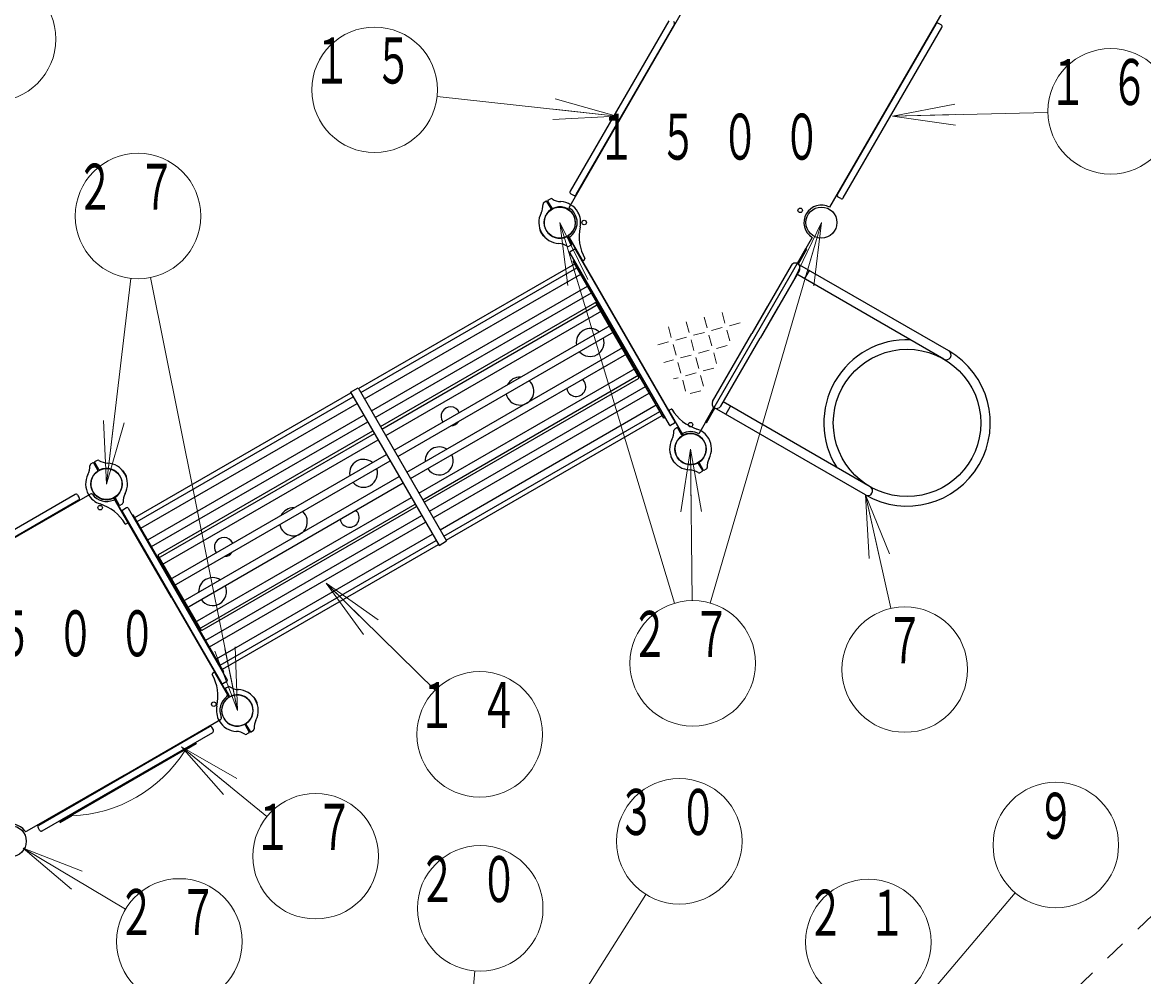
# Model space of a CAD drawing. Units: millimetres on the paper, scale 1:60. Extents: x -385 to 76, y -594 to 267.
# Drawn here: x -262.4 to -208.9, y 135.9 to 181.5 of the extents above; entities that cross this region are included whole.
import ezdxf
from ezdxf.enums import TextEntityAlignment as Align

# ---------------------------------------------------------------- set-up
doc = ezdxf.new("R2010")
doc.units = ezdxf.units.MM
doc.linetypes.add('USER2', pattern=[6, 3, -1, 1, -1])
doc.layers.add('1_60', color=7, linetype='Continuous', lineweight=25)
doc.styles.add('ＭＳ ゴシック', font='')
doc.styles.get('ＭＳ ゴシック').set_extended_font_data('MS Gothic')

msp = doc.modelspace()

# ---------------------------------------------------------------- linework, layer by layer
at = {"layer": '1_60', "color": 4}
for p, q in [((-230.909, 182.004), (-236.326, 172.621)), ((-218.452, 182.029), (-223.869, 172.646)), ((-236.326, 171.203), (-230.909, 161.82)), ((-224.702, 171.203), (-230.119, 161.82)), ((-263.814, 156.265), (-259.19, 158.935)), ((-255.311, 153.987), (-257.981, 158.611)), ((-255.311, 153.987), (-252.641, 149.362)), ((-257.589, 145.483), (-252.965, 148.153)), ((-257.589, 145.483), (-262.214, 142.813))]:
    msp.add_line(p, q, dxfattribs=at)
at = {"layer": '1_60'}
for p, q in [((-231.559, 181.561), (-236.267, 173.405)), ((-231.284, 181.402), (-235.993, 173.247)), ((-223.493, 173.247), (-218.784, 181.403)), ((-223.218, 173.089), (-218.51, 181.244)), ((-218.541, 181.358), (-218.67, 181.433)), ((-236.237, 173.292), (-236.107, 173.217)), ((-223.332, 173.058), (-223.462, 173.133)), ((-237.7, 171.564), (-237.703, 171.563)), ((-237.534, 171.275), (-237.536, 171.274)), ((-225.02, 170.655), (-225.424, 169.956)), ((-224.974, 170.629), (-225.378, 169.929)), ((-224.974, 170.629), (-225.02, 170.655)), ((-225.71, 169.861), (-227.585, 166.613)), ((-218.183, 165.777), (-225.4, 169.944)), ((-225.317, 169.634), (-227.192, 166.386)), ((-218.41, 165.384), (-225.43, 169.438)), ((-224.852, 169.627), (-225.078, 169.234)), ((-226.836, 167.91), (-227.585, 166.613)), ((-226.323, 167.891), (-227.192, 166.386)), ((-229.46, 163.365), (-227.585, 166.613)), ((-229.067, 163.139), (-227.192, 166.386)), ((-246.399, 164.018), (-242.168, 156.69)), ((-246.76, 163.81), (-242.529, 156.481)), ((-229.803, 162.37), (-229.399, 163.07)), ((-229.757, 162.344), (-229.353, 163.044)), ((-222.16, 158.889), (-229.377, 163.056)), ((-221.933, 159.281), (-228.954, 163.335)), ((-228.828, 162.739), (-228.602, 163.132)), ((-229.757, 162.344), (-229.803, 162.37)), ((-231.45, 160.738), (-231.453, 160.737)), ((-231.284, 160.45), (-231.286, 160.448)), ((-257.644, 160.05), (-257.641, 160.051)), ((-257.477, 159.761), (-257.475, 159.762)), ((-259.908, 158.916), (-268.063, 154.207)), ((-259.749, 158.641), (-267.905, 153.933)), ((-259.794, 158.885), (-259.719, 158.755)), ((-251.394, 149.224), (-251.391, 149.226)), ((-251.227, 148.935), (-251.225, 148.937)), ((-261.654, 143.108), (-253.499, 147.816)), ((-261.496, 142.833), (-253.341, 147.542)), ((-253.31, 147.656), (-253.385, 147.786)), ((-260.641, 143.269), (-254.146, 147.019)), ((-254.127, 146.986), (-254.675, 146.67)), ((-254.171, 147.063), (-254.146, 147.019)), ((-254.146, 147.019), (-254.127, 146.986)), ((-254.694, 146.703), (-254.673, 146.665)), ((-260.622, 143.236), (-260.073, 143.553)), ((-260.093, 143.586), (-260.071, 143.548)), ((-260.666, 143.313), (-260.622, 143.236)), ((-261.61, 142.864), (-261.685, 142.994))]:
    msp.add_line(p, q, dxfattribs=at)
at = {"layer": '1_60', "lineweight": 13}
for p, q in [((-234.058, 177.006), (-242.624, 177.934)), ((-236.987, 177.827), (-234.058, 177.006)), ((-234.058, 177.006), (-237.041, 177.33)), ((-220.874, 177.006), (-217.885, 177.571)), ((-234.058, 177.006), (-237.095, 176.832)), ((-220.874, 177.006), (-213.443, 177.167)), ((-220.874, 177.006), (-217.875, 177.071)), ((-217.864, 176.571), (-220.874, 177.006)), ((-236.376, 168.896), (-236.764, 171.912)), ((-236.764, 171.912), (-235.419, 169.184)), ((-236.764, 171.912), (-235.897, 169.04)), ((-236.764, 171.912), (-231.275, 153.715)), ((-224.264, 171.912), (-229.569, 153.723)), ((-225.584, 169.172), (-224.264, 171.912)), ((-224.264, 171.912), (-225.104, 169.032)), ((-224.264, 171.912), (-224.624, 168.892)), ((-252.164, 148.587), (-256.32, 169.282)), ((-258.414, 159.412), (-257.26, 169.243)), ((-230.718, 167.161), (-230.581, 166.649)), ((-229.865, 167.39), (-229.727, 166.878)), ((-229.011, 167.619), (-228.874, 167.107)), ((-228.657, 166.982), (-228.145, 167.119)), ((-231.572, 166.933), (-231.435, 166.42)), ((-230.365, 166.524), (-229.852, 166.661)), ((-229.511, 166.753), (-228.999, 166.89)), ((-228.782, 166.765), (-228.645, 166.253)), ((-232.072, 166.066), (-231.56, 166.204)), ((-231.343, 166.079), (-231.206, 165.566)), ((-231.218, 166.295), (-230.706, 166.433)), ((-230.49, 166.307), (-230.352, 165.795)), ((-229.636, 166.536), (-229.499, 166.024)), ((-229.282, 165.899), (-228.77, 166.036)), ((-230.99, 165.441), (-230.477, 165.579)), ((-230.136, 165.67), (-229.624, 165.807)), ((-229.407, 165.682), (-229.27, 165.17)), ((-231.79, 165.227), (-231.331, 165.35)), ((-231.115, 165.225), (-230.977, 164.713)), ((-230.261, 165.454), (-230.124, 164.941)), ((-231.333, 164.434), (-231.102, 164.496)), ((-230.761, 164.588), (-230.249, 164.725)), ((-230.032, 164.6), (-229.895, 164.088)), ((-229.907, 164.816), (-229.395, 164.954)), ((-230.886, 164.371), (-230.749, 163.859)), ((-230.532, 163.734), (-230.02, 163.871)), ((-258.414, 159.412), (-258.561, 162.45)), ((-258.414, 159.412), (-258.064, 162.392)), ((-257.568, 162.333), (-258.414, 159.412)), ((-230.983, 158.082), (-230.514, 161.087)), ((-230.514, 161.087), (-229.983, 158.092)), ((-230.514, 161.087), (-230.483, 158.087)), ((-230.514, 161.087), (-230.44, 153.842)), ((-221.988, 155.852), (-222.16, 158.889)), ((-222.16, 158.889), (-221.013, 156.072)), ((-222.16, 158.889), (-221.5, 155.962)), ((-222.16, 158.889), (-220.939, 153.472)), ((-246.132, 152.217), (-247.916, 154.68)), ((-247.916, 154.68), (-245.43, 152.928)), ((-247.916, 154.68), (-245.781, 152.572)), ((-247.916, 154.68), (-242.72, 149.552)), ((-252.265, 151.627), (-252.164, 148.587)), ((-252.164, 148.587), (-253.245, 151.43)), ((-252.164, 148.587), (-252.755, 151.528)), ((-252.823, 144.565), (-254.831, 146.849)), ((-254.831, 146.849), (-252.191, 145.339)), ((-254.831, 146.849), (-252.507, 144.952)), ((-254.831, 146.849), (-250.751, 143.519)), ((-260.084, 140.044), (-262.403, 142.012)), ((-262.403, 142.012), (-259.571, 140.902)), ((-262.403, 142.012), (-259.828, 140.473)), ((-262.403, 142.012), (-257.508, 139.086)), ((-239.401, 129.116), (-232.654, 139.798)), ((-239.249, 111.298), (-215.004, 139.866)), ((-241.521, 128.042), (-240.821, 136.137))]:
    msp.add_line(p, q, dxfattribs=at)
at = {"layer": '1_60', "color": 2}
for p, q in [((-237.315, 172.988), (-237.208, 173.045)), ((-237.418, 172.928), (-237.529, 172.859)), ((-237.175, 172.577), (-237.372, 172.917)), ((-237.132, 172.602), (-237.328, 172.942)), ((-236.394, 171.224), (-236.198, 170.884)), ((-236.351, 171.249), (-235.696, 170.114)), ((-236.211, 170.837), (-236.318, 170.781)), ((-235.649, 170.103), (-235.576, 170.151)), ((-230.882, 161.776), (-231.537, 162.91)), ((-231.523, 162.957), (-231.445, 162.996)), ((-231.168, 162.103), (-231.271, 162.038)), ((-230.925, 161.751), (-231.122, 162.091)), ((-259.069, 160.428), (-259.172, 160.364)), ((-258.827, 160.076), (-259.023, 160.416)), ((-258.783, 160.101), (-258.98, 160.441)), ((-258.966, 160.488), (-258.851, 160.549)), ((-230.144, 160.398), (-229.948, 160.058)), ((-230.101, 160.423), (-229.905, 160.083)), ((-229.961, 160.012), (-230.077, 159.95)), ((-229.858, 160.071), (-229.755, 160.136)), ((-258.045, 158.723), (-257.391, 157.589)), ((-258.002, 158.748), (-257.806, 158.408)), ((-257.759, 158.397), (-257.656, 158.461)), ((-257.404, 157.543), (-257.482, 157.503)), ((-253.278, 150.396), (-253.352, 150.349)), ((-252.576, 149.251), (-253.231, 150.385)), ((-252.533, 149.276), (-252.729, 149.616)), ((-252.716, 149.662), (-252.609, 149.719)), ((-251.795, 147.898), (-251.599, 147.558)), ((-251.752, 147.923), (-251.556, 147.583)), ((-251.612, 147.512), (-251.719, 147.455)), ((-251.509, 147.571), (-251.398, 147.641))]:
    msp.add_line(p, q, dxfattribs=at)
at = {"layer": '1_60', "color": 40}
for p, q in [((-236.283, 170.448), (-231.542, 162.235)), ((-236.077, 170.625), (-236.265, 170.516)), ((-236.009, 170.606), (-231.267, 162.393)), ((-231.286, 162.325), (-231.473, 162.217)), ((-257.66, 158.106), (-252.918, 149.893)), ((-257.642, 158.174), (-257.454, 158.283)), ((-257.386, 158.264), (-252.644, 150.051)), ((-252.85, 149.875), (-252.662, 149.983))]:
    msp.add_line(p, q, dxfattribs=at)
at = {"layer": '1_60', "color": 70}
for p, q in [((-246.374, 163.975), (-236.049, 169.936)), ((-236.079, 170.094), (-236.125, 170.068)), ((-231.792, 162.562), (-236.125, 170.068)), ((-246.268, 163.791), (-235.943, 169.752)), ((-246.087, 163.478), (-235.762, 169.439)), ((-245.757, 162.906), (-235.432, 168.867)), ((-245.576, 162.593), (-235.251, 168.554)), ((-245.258, 162.043), (-234.934, 168.004)), ((-245.077, 161.729), (-234.753, 167.69)), ((-244.678, 161.037), (-234.353, 166.998)), ((-244.497, 160.724), (-234.172, 166.685)), ((-244.069, 159.984), (-233.745, 165.944)), ((-243.889, 159.67), (-233.564, 165.631)), ((-243.489, 158.978), (-233.164, 164.939)), ((-243.308, 158.665), (-232.984, 164.626)), ((-246.76, 163.81), (-246.399, 164.018)), ((-242.991, 158.115), (-232.666, 164.076)), ((-257.059, 157.805), (-246.735, 163.766)), ((-256.953, 157.622), (-246.628, 163.582)), ((-242.81, 157.802), (-232.485, 163.763)), ((-256.772, 157.308), (-246.448, 163.269)), ((-242.48, 157.23), (-232.155, 163.191)), ((-242.299, 156.917), (-231.974, 162.878)), ((-256.442, 156.737), (-246.118, 162.698)), ((-256.261, 156.424), (-245.937, 162.384)), ((-242.193, 156.733), (-231.868, 162.694)), ((-231.746, 162.589), (-231.792, 162.562)), ((-255.944, 155.873), (-245.619, 161.834)), ((-255.763, 155.56), (-245.438, 161.521)), ((-255.363, 154.868), (-245.039, 160.829)), ((-255.183, 154.555), (-244.858, 160.516)), ((-254.755, 153.814), (-244.43, 159.775)), ((-254.574, 153.501), (-244.249, 159.462)), ((-254.175, 152.809), (-243.85, 158.77)), ((-253.994, 152.496), (-243.669, 158.457)), ((-257.182, 157.911), (-257.135, 157.937)), ((-252.802, 150.432), (-257.135, 157.937)), ((-253.676, 151.946), (-243.351, 157.907)), ((-253.495, 151.632), (-243.171, 157.593)), ((-253.165, 151.061), (-242.841, 157.022)), ((-252.984, 150.748), (-242.66, 156.709)), ((-252.878, 150.564), (-242.554, 156.525)), ((-242.529, 156.481), (-242.168, 156.69)), ((-252.848, 150.405), (-252.802, 150.432))]:
    msp.add_line(p, q, dxfattribs=at)
at = {"layer": '1_60', "color": 1}
for p, q in [((-245.325, 162.158), (-235.084, 168.071)), ((-232.982, 164.531), (-235.016, 168.052)), ((-243.242, 158.55), (-233.001, 164.462)), ((-255.927, 156.037), (-245.686, 161.95)), ((-253.843, 152.429), (-243.602, 158.341)), ((-255.945, 155.969), (-253.912, 152.447))]:
    msp.add_line(p, q, dxfattribs=at)
at = {"layer": '1_60', "linetype": 'USER2', "lineweight": 13}
msp.add_line((-239.419, 109.012), (-189.169, 157.354), dxfattribs=at)
at = {"layer": '1_60', "lineweight": 13}
for centre in [(-263.835, 180.684), (-245.606, 178.257), (-210.443, 177.232), (-256.91, 172.223), (-230.409, 150.843), (-220.279, 150.545), (-240.585, 147.444), (-231.052, 142.334), (-213.063, 142.154), (-248.426, 141.622), (-240.563, 139.126), (-254.933, 137.547), (-222.02, 137.518)]:
    msp.add_circle(centre, 3, dxfattribs=at)
at = {"layer": '1_60'}
for centre, radius in [((-236.764, 171.912), 0.743), ((-225.274, 172.495), 0.108), ((-224.264, 171.912), 0.743), ((-235.597, 171.912), 0.108), ((-220.171, 162.333), 3.523), ((-230.514, 162.253), 0.108), ((-230.514, 161.086), 0.743), ((-258.414, 159.412), 0.743), ((-258.716, 158.285), 0.108), ((-253.291, 148.889), 0.108), ((-252.164, 148.587), 0.743), ((-262.99, 142.336), 0.743), ((-262.989, 142.337), 0.743)]:
    msp.add_circle(centre, radius, dxfattribs=at)
for centre, radius, start, end in [((-231.357, 181.444), 0.0833, 330, 60), ((-218.712, 181.361), 0.0833, 60, 150), ((-218.582, 181.286), 0.0833, 330, 60), ((-236.195, 173.364), 0.0833, 150, 240), ((-236.065, 173.289), 0.0833, 240, 330), ((-223.421, 173.206), 0.0833, 150, 240), ((-223.291, 173.131), 0.0833, 240, 330), ((-237.694, 171.548), 0.0167, 120, 201.3731), ((-236.763, 171.913), 1.017, 201.3731, 210), ((-236.763, 171.913), 1.017, 210, 218.6269), ((-237.544, 171.288), 0.0167, 218.6269, 300), ((-225.513, 169.747), 0.227, 330, 150), ((-220.171, 162.333), 3.977, 87.625, 212.375), ((-220.171, 162.333), 3.977, 240, 60), ((-218.296, 165.581), 0.227, 240, 60), ((-229.263, 163.252), 0.227, 150, 330), ((-231.444, 160.723), 0.0167, 120, 201.3731), ((-230.513, 161.087), 1.017, 201.3731, 210), ((-230.513, 161.087), 1.017, 210, 218.6269), ((-231.294, 160.463), 0.0167, 218.6269, 300), ((-257.633, 160.037), 0.0167, 38.6269, 120), ((-258.414, 159.412), 1.017, 30, 38.6269), ((-258.414, 159.412), 1.017, 21.3731, 30), ((-257.483, 159.777), 0.0167, 300, 21.3731), ((-222.046, 159.085), 0.227, 240, 60), ((-259.866, 158.843), 0.0833, 30, 120), ((-259.791, 158.713), 0.0833, 300, 30), ((-258.414, 159.412), 0.833, 216.7872, 293.2128), ((-252.164, 148.587), 0.833, 126.7872, 203.2128), ((-251.383, 149.211), 0.0167, 38.6269, 120), ((-252.164, 148.587), 1.017, 30, 38.6269), ((-252.164, 148.587), 1.017, 21.3731, 30), ((-251.233, 148.951), 0.0167, 300, 21.3731), ((-253.457, 147.744), 0.0833, 30, 120), ((-253.382, 147.614), 0.0833, 300, 30), ((-262.99, 142.336), 0.833, 36.7872, 113.2128), ((-261.613, 143.036), 0.0833, 120, 210), ((-261.538, 142.906), 0.0833, 210, 300)]:
    msp.add_arc(centre, radius, start, end, dxfattribs=at)
at = {"layer": '1_60', "color": 2}
for centre, radius, start, end in [((-237.169, 172.971), 0.0833, 57.4588, 118), ((-237.169, 172.971), 0.0833, 57.4588, 118), ((-236.676, 173.744), 0.833, 237.4588, 267.2728), ((-238.393, 172.753), 0.833, 332.7272, 2.5412), ((-237.477, 172.793), 0.0833, 122, 182.5412), ((-236.763, 171.913), 0.75, 124.2707, 210), ((-237.401, 172.9), 0.0333, 30, 122), ((-237.3, 172.958), 0.0333, 118, 210), ((-237.204, 172.56), 0.0333, 304.2707, 30), ((-237.103, 172.618), 0.0333, 210, 295.7293), ((-236.763, 171.913), 0.75, 30, 115.7293), ((-236.763, 171.913), 1, 30, 87.2728), ((-236.763, 171.913), 1, 152.7272, 210), ((-236.763, 171.913), 0.75, 304.2707, 30), ((-236.763, 171.913), 1, 347.7828, 30), ((-236.763, 171.913), 1, 210, 267.2728), ((-236.763, 171.913), 0.75, 210, 295.7293), ((-233.668, 171.242), 2.167, 167.7828, 208.9159), ((-236.85, 170.081), 0.833, 57.4588, 87.2728), ((-236.423, 171.207), 0.0333, 30, 115.7293), ((-236.322, 171.265), 0.0333, 124.2707, 210), ((-236.227, 170.867), 0.0333, 298, 30), ((-236.357, 170.854), 0.0833, 237.4588, 298), ((-235.667, 170.131), 0.0333, 210, 303), ((-235.594, 170.179), 0.0333, 303, 28.9158), ((-235.308, 166.176), 0.667, 50.642, 189.358), ((-235.308, 166.176), 0.667, 220.9511, 19.0489), ((-238.664, 163.856), 0.667, 88.1964, 151.8036), ((-238.664, 163.856), 0.667, 192.0998, 47.9002), ((-235.978, 164.056), 0.458, 189.9566, 50.0434), ((-241.977, 162.648), 0.458, 24.4679, 215.5321), ((-231.508, 162.927), 0.0333, 117, 210), ((-231.43, 162.967), 0.0333, 31.0842, 117), ((-229.546, 164.103), 2.167, 211.0841, 252.2172), ((-241.977, 162.648), 0.458, 272.3124, 327.6876), ((-232.143, 161.927), 0.833, 332.7272, 2.5412), ((-231.227, 161.968), 0.0833, 122, 182.5412), ((-231.151, 162.074), 0.0333, 30, 122), ((-230.954, 161.734), 0.0333, 304.2707, 30), ((-230.853, 161.793), 0.0333, 210, 295.7293), ((-230.513, 161.087), 0.75, 30, 115.7293), ((-230.513, 161.087), 1, 30, 72.2172), ((-230.513, 161.087), 1, 152.7272, 210), ((-230.513, 161.087), 0.75, 124.2707, 210), ((-230.513, 161.087), 0.75, 304.2707, 30), ((-230.513, 161.087), 1, 332.7272, 30), ((-242.521, 160.52), 0.667, 57.6471, 182.3529), ((-242.521, 160.52), 0.667, 214.501, 25.499), ((-230.513, 161.087), 0.75, 210, 295.7293), ((-260.044, 160.252), 0.833, 332.7272, 2.5412), ((-259.128, 160.293), 0.0833, 122, 182.5412), ((-259.128, 160.293), 0.0833, 122, 182.5412), ((-259.052, 160.4), 0.0333, 30, 122), ((-258.951, 160.458), 0.0333, 118, 210), ((-258.82, 160.471), 0.0833, 57.4588, 118), ((-258.327, 161.244), 0.833, 237.4588, 267.2728), ((-258.414, 159.412), 0.75, 30, 115.7293), ((-258.414, 159.412), 1, 30, 87.2728), ((-246.134, 159.926), 0.667, 50.642, 189.358), ((-246.134, 159.926), 0.667, 220.9511, 19.0489), ((-230.513, 161.087), 1, 210, 267.2728), ((-230.173, 160.381), 0.0333, 30, 115.7293), ((-230.072, 160.44), 0.0333, 124.2707, 210), ((-229.799, 160.206), 0.0833, 302, 2.5412), ((-229.799, 160.206), 0.0833, 302, 2.5412), ((-228.884, 160.247), 0.833, 152.7272, 182.5412), ((-258.414, 159.412), 1, 152.7272, 210), ((-258.414, 159.412), 0.75, 124.2707, 210), ((-258.855, 160.06), 0.0333, 304.2707, 30), ((-258.754, 160.118), 0.0333, 210, 295.7293), ((-258.414, 159.412), 0.75, 304.2707, 30), ((-258.414, 159.412), 1, 332.7272, 30), ((-230.6, 159.256), 0.833, 57.4588, 87.2728), ((-230.107, 160.029), 0.0833, 237.4588, 298), ((-229.977, 160.041), 0.0333, 298, 30), ((-229.876, 160.1), 0.0333, 210, 302), ((-258.414, 159.412), 1, 210, 252.2172), ((-258.414, 159.412), 0.75, 210, 295.7293), ((-258.074, 158.707), 0.0333, 30, 115.7293), ((-257.973, 158.765), 0.0333, 124.2707, 210), ((-256.785, 158.572), 0.833, 152.7272, 182.5412), ((-259.381, 156.397), 2.167, 31.0842, 72.2172), ((-257.777, 158.425), 0.0333, 210, 302), ((-257.701, 158.532), 0.0833, 302, 2.5412), ((-249.489, 157.605), 0.667, 192.0998, 47.9002), ((-249.489, 157.605), 0.667, 88.1964, 151.8036), ((-246.804, 157.806), 0.458, 189.9566, 50.0434), ((-257.497, 157.533), 0.0333, 211.0841, 297), ((-257.419, 157.572), 0.0333, 297, 30), ((-252.802, 156.398), 0.458, 24.4679, 215.5321), ((-252.802, 156.398), 0.458, 272.3124, 327.6876), ((-253.347, 154.27), 0.667, 57.6471, 182.3529), ((-253.347, 154.27), 0.667, 214.501, 25.499), ((-253.333, 150.321), 0.0333, 123, 208.9159), ((-255.259, 149.257), 2.167, 347.7828, 28.9158), ((-253.26, 150.368), 0.0333, 30, 123), ((-252.701, 149.633), 0.0333, 118, 210), ((-252.57, 149.645), 0.0833, 57.4588, 118), ((-252.077, 150.418), 0.833, 237.4588, 267.2728), ((-252.164, 148.587), 1, 30, 87.2728), ((-252.164, 148.587), 0.75, 124.2707, 210), ((-252.605, 149.234), 0.0333, 304.2707, 30), ((-252.504, 149.293), 0.0333, 210, 295.7293), ((-252.164, 148.587), 0.75, 30, 115.7293), ((-252.164, 148.587), 0.75, 304.2707, 30), ((-252.164, 148.587), 1, 332.7272, 30), ((-252.164, 148.587), 1, 167.7828, 210), ((-252.164, 148.587), 1, 210, 267.2728), ((-252.164, 148.587), 0.75, 210, 295.7293), ((-251.824, 147.881), 0.0333, 30, 115.7293), ((-251.723, 147.939), 0.0333, 124.2707, 210), ((-250.535, 147.747), 0.833, 152.7272, 182.5412), ((-252.251, 146.756), 0.833, 57.4588, 87.2728), ((-251.758, 147.528), 0.0833, 237.4588, 298), ((-251.758, 147.528), 0.0833, 237.4588, 298), ((-251.628, 147.541), 0.0333, 298, 30), ((-251.527, 147.599), 0.0333, 210, 302), ((-251.45, 147.706), 0.0833, 302, 2.5412)]:
    msp.add_arc(centre, radius, start, end, dxfattribs=at)
at = {"layer": '1_60', "color": 4}
for centre, radius, start, end in [((-236.764, 171.912), 0.833, 301.7191, 58.2809), ((-224.264, 171.912), 0.833, 61.7191, 238.2809), ((-230.514, 161.086), 0.833, 61.7191, 118.2809), ((-259.148, 158.863), 0.0833, 36.7872, 120), ((-258.053, 158.57), 0.0833, 30, 113.2128), ((-252.713, 149.321), 0.0833, 306.7872, 30), ((-253.007, 148.225), 0.0833, 300, 23.2128), ((-262.255, 142.885), 0.0833, 216.7872, 300)]:
    msp.add_arc(centre, radius, start, end, dxfattribs=at)
at = {"layer": '1_60', "color": 40}
for centre, start, end in [((-236.24, 170.473), 120, 210), ((-236.052, 170.581), 30, 120), ((-231.311, 162.368), 300, 30), ((-231.498, 162.26), 210, 300), ((-257.617, 158.131), 120, 210), ((-257.429, 158.239), 30, 120), ((-252.687, 150.026), 300, 30), ((-252.875, 149.918), 210, 300)]:
    msp.add_arc(centre, 0.05, start, end, dxfattribs=at)
at = {"layer": '1_60', "color": 1}
for centre, start, end in [((-235.059, 168.027), 30, 120), ((-233.026, 164.506), 300, 30), ((-255.902, 155.994), 120, 210), ((-253.868, 152.472), 210, 300)]:
    msp.add_arc(centre, 0.05, start, end, dxfattribs=at)
at = {"layer": '1_60', "lineweight": 13}
msp.add_arc((-260.34, 150.248), 6.705, 272.301, 327.699, dxfattribs=at)

# ---------------------------------------------------------------- texts
at = {"layer": '1_60', "style": 'ＭＳ ゴシック', "width": 0.6}
for s, p in [('７', (-220.279, 153.045)), ('９', (-213.063, 144.654))]:
    msp.add_text(s, height=2.199, dxfattribs=at).set_placement(p, align=Align.TOP_CENTER)
at = {"layer": '1_60', "char_height": 2.199, "style": 'ＭＳ ゴシック'}
for s, insert, attachment_point in [('\\T1.64;\\W0.6;１５', (-245.606, 180.757), 2), ('\\T1.64;\\W0.6;１６', (-210.443, 179.732), 2), ('\\T1.64;\\W0.6;１５００', (-234.951, 177.118), 1), ('\\T1.64;\\W0.6;２７', (-256.91, 174.723), 2), ('\\T1.64;\\W0.6;１５００', (-266.702, 153.374), 1), ('\\T1.64;\\W0.6;２７', (-230.409, 153.343), 2), ('\\T1.64;\\W0.6;１４', (-240.585, 149.944), 2), ('\\T1.64;\\W0.6;３０', (-231.052, 144.834), 2), ('\\T1.64;\\W0.6;１７', (-248.426, 144.122), 2), ('\\T1.64;\\W0.6;２０', (-240.563, 141.626), 2), ('\\T1.64;\\W0.6;２７', (-254.933, 140.047), 2), ('\\T1.64;\\W0.6;２１', (-222.02, 140.018), 2)]:
    msp.add_mtext(s, dxfattribs=dict(at, insert=insert, attachment_point=attachment_point))

doc.saveas('drawing.dxf')
